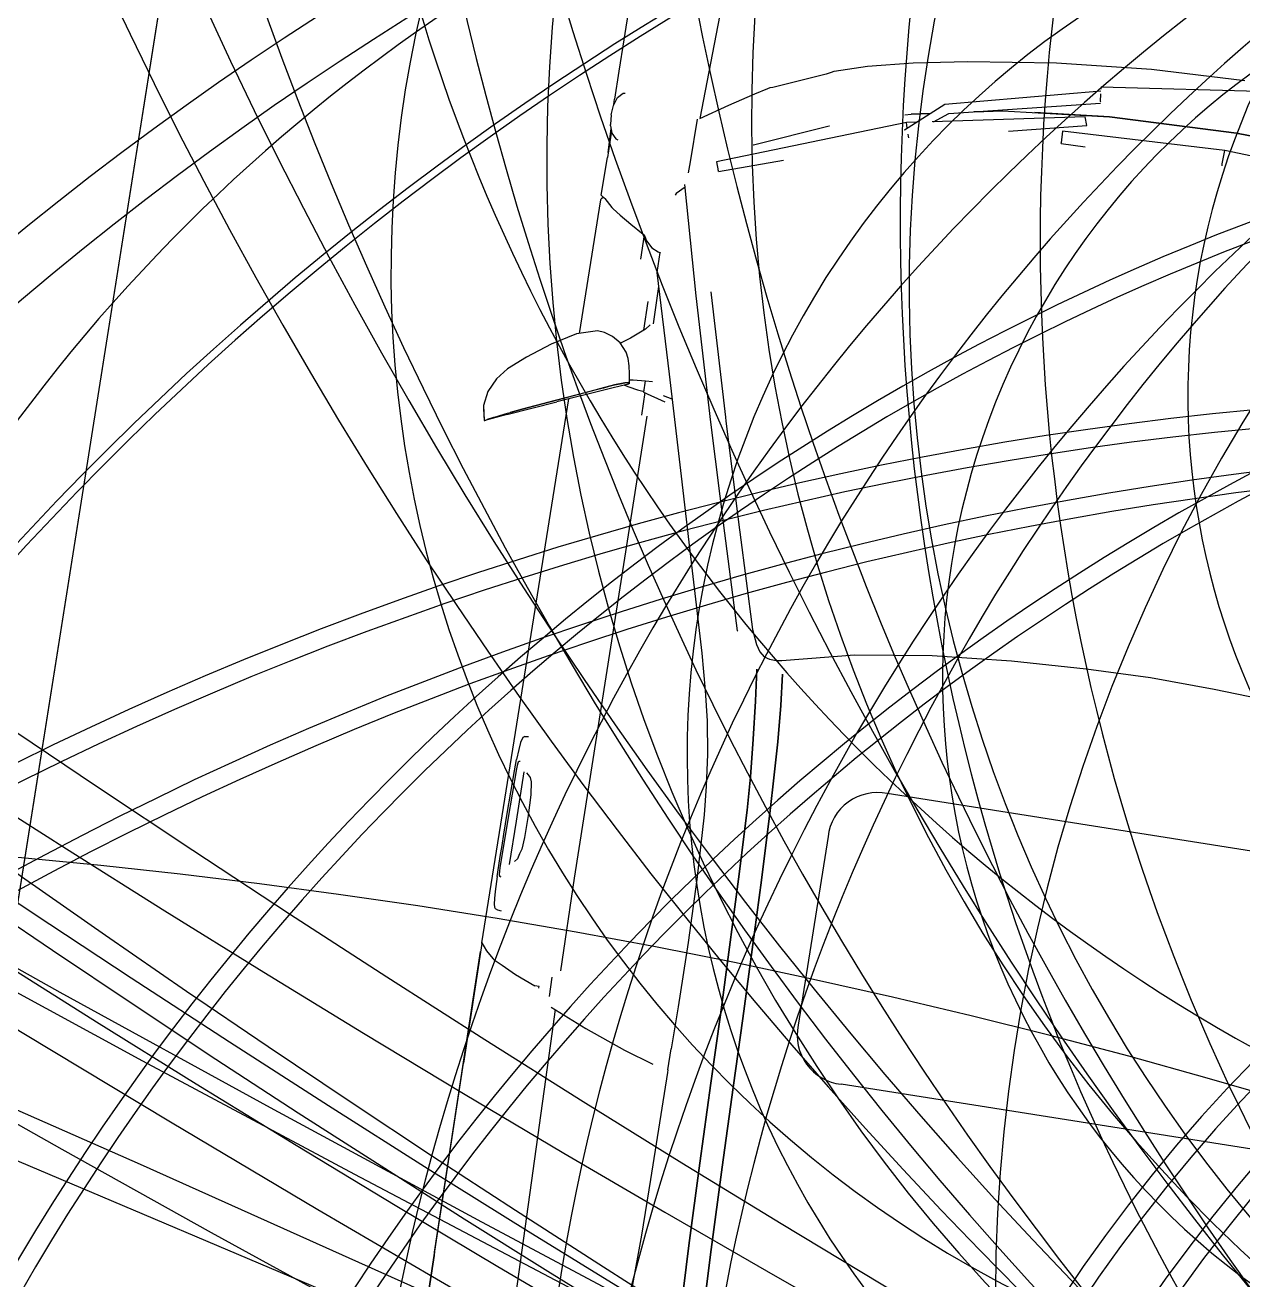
# Model space of a CAD drawing. Extents: x -640655 to -640254, y -1045449 to -1045159.
# Drawn here: x -640483.862 to -640482.167, y -1045400.516 to -1045398.769 of the extents above; entities that cross this region are included whole.
import ezdxf

# ---------------------------------------------------------------- set-up
doc = ezdxf.new("R2010")
doc.units = 0
doc.header["$MEASUREMENT"] = 0
doc.layers.get('0').update_dxf_attribs({"linetype": 'CONTINUOUS'})
doc.layers.add('FLOATING-WINDOWS', color=2, linetype='CONTINUOUS', plot=False)
for name, color, linetype in [('T_srafa', 8, 'CONTINUOUS'), ('T_stafaz', 7, 'CONTINUOUS'), ('T_tenka', 4, 'CONTINUOUS')]:
    doc.layers.add(name, color=color, linetype=linetype)

# ---------------------------------------------------------------- blocks, each defined once
blk = doc.blocks.new('berlingo')
for centre, radius, start, end in [((1015.6, -5383.7), 6192.9, 89.33204, 92.22182), ((1296.5, -1476.7), 2295, 88.1756, 95.2181), ((3028.5, -8780.9), 9599.2, 86.94978, 89.14194), ((1270.4, -5513), 6310.9, 92.57767, 95.14013), ((1175.7, -1363.5), 2163.3, 90.0113, 95.0156), ((2970.8, 198992.9), 198201.2, 269.480957, 269.53674), ((1602.3, -63805.3), 64605.2, 89.43053, 90.147803), ((2681.2, -115777.4), 116574.9, 89.722453, 90.214672), ((1139.6, -55759.4), 56594.8, 87.61417, 87.86707), ((1369.2, -1215.7), 1997.1, 90.0203, 92.0247), ((2918.2, -12889.5), 13664.7, 87.64612, 89.09985), ((2490, -14813.5), 15572.6, 89.01925, 90.50057), ((3053, -8945), 9702, 87.01331, 88.66445), ((3398.4, -1684.4), 2449.4, 85.3782, 88.1028), ((-266.3, -7162.8), 8005.2, 76.86454, 78.33351), ((-266.3, -7162.8), 7979.2, 76.86454, 78.33351), ((2166.9, 183025.1), 182377.4, 269.92373, 270.021762), ((4178.6, -1110153.5), 1110803, 90.0650267, 90.1001923), ((-654.9, 198), 4505.8, 359.9999, 5.5819), ((1572.4, -190843.7), 191438.9, 89.597427, 89.990976), ((2957.4, -72957.7), 73548.2, 89.568676, 90.03106), ((1684, -78771.6), 79328.6, 89.599454, 90.061356), ((3524.3, 302129.5), 301577.1, 269.755734, 270.021236), ((157006.3, 1352.4), 153260.4, 180.309512, 180.505595), ((-1428.5, 273.1), 5226.7, 0.9794, 2.7817), ((-48699.4, 212.4), 52432, 359.76785, 0.33917), ((510.8, -1964.2), 2461.3, 87.6436, 94.1671), ((536.8, -4065.6), 4561.2, 85.3517, 89.0554), ((-22074.6, 330.7), 25707, 359.93292, 0.37957), ((-18060.8, -172.9), 21888.3, 0.45265, 1.74326), ((2885.2, 118.7), 2881.8, 173.4242, 178.8356), ((532.8, -3693.7), 4144.6, 87.6658, 92.3342), ((3728, 52.4), 2221.4, 170.1045, 176.4565), ((3728, 52.4), 2195.4, 170.1045, 176.4565), ((3078.6, 160.1), 3010.4, 175.2562, 179.3068), ((-2596.9, 86), 6400.3, 359.23037, 2.47556), ((-33661.8, -575.2), 37567.9, 0.87733, 1.42535), ((7023.8, 54.8), 6934.8, 177.91704, 179.79024), ((-22176, -277.3), 25995.4, 0.61122, 1.30348), ((4344.2, 6.1), 4207.7, 176.1173, 180.0831), ((4300.9, -211), 3398.2, 172.6656, 176.4408), ((4300.9, -211), 3372.2, 172.6656, 176.4408), ((4681.2, 41), 4615.5, 178.0692, 180.509), ((6375.1, -83.6), 4871.9, 176.7856, 179.0114), ((6375.1, -83.6), 4845.9, 176.7856, 179.0114), ((4681.2, -41), 4615.5, 179.491, 181.9308), ((4300.9, 211), 3372.2, 183.5592, 187.3344), ((6375.1, 83.6), 4845.9, 180.9886, 183.2144), ((157006.3, -1352.4), 153260.4, 179.494405, 179.690488), ((-2596.9, -86), 6400.3, 357.52444, 0.76963), ((-18060.8, 172.9), 21888.3, 358.25674, 359.54735), ((4344.2, -6.1), 4207.7, 179.9169, 183.8827), ((4300.9, 211), 3398.2, 183.5592, 187.3344), ((6375.1, 83.6), 4871.9, 180.9886, 183.2144), ((-48699.4, -212.4), 52432, 359.66083, 0.23215), ((-22176, 277.3), 25995.4, 358.69652, 359.38878), ((-33661.8, 575.2), 37567.9, 358.57465, 359.12267), ((7023.8, -54.8), 6934.8, 180.20976, 182.08296), ((2453.2, -198), 2347.9, 179.0669, 184.756), ((2885.2, -118.7), 2881.8, 181.1644, 186.5758), ((3728, -52.4), 2221.4, 183.5435, 189.8955), ((3728, -52.4), 2195.4, 183.5435, 189.8955), ((3078.6, -160.1), 3010.4, 180.6932, 184.7438), ((-654.9, -198), 4505.8, 354.4181, 0.0001), ((-22074.6, -330.7), 25707, 359.62043, 0.06708), ((922.2, -394.6), 2747.5, 358.468, 1.6105), ((-1428.5, -273.1), 5226.7, 357.2183, 359.0206), ((855.4, -318.5), 3039.4, 354.4221, 359.2324), ((1684, 78771.6), 79328.6, 269.938644, 270.400546), ((3524.3, -302129.5), 301577.1, 89.978764, 90.244266), ((1572.4, 190843.7), 191438.9, 270.009024, 270.402573), ((2957.4, 72957.7), 73548.2, 269.96894, 270.431324), ((1815.4, -2246.3), 1595.9, 91.6676, 99.8287), ((1897.1, -3089.4), 2441.6, 89.3652, 93.0067), ((2166.9, -183025.1), 182377.4, 89.978238, 90.07627), ((4178.6, 1110153.5), 1110803, 269.8998077, 269.9349733), ((2044.9, -3907.4), 3272.2, 98.8222, 104.6036), ((1753.1, -1692.2), 1016, 91.3621, 99.8903), ((1864.4, -3004.9), 2332.3, 90.7897, 93.3278), ((2006.2, -4102.8), 3434.4, 88.6463, 92.9043), ((2405.5, -1913), 1239.6, 88.7124, 93.1824), ((-4782.6, -25347.6), 25328.3, 76.29121, 76.45033), ((11979.8, -787.8), 9058.6, 179.778, 180.17591), ((3287.1, -22289.7), 21535.4, 90.0213, 90.97341), ((2243.2, -1815.8), 1040.2, 89.8153, 93.3266), ((2970.8, -198992.9), 198201.2, 90.46326, 90.519043), ((1602.3, 63805.3), 64605.2, 269.852197, 270.56947), ((2681.2, 115777.4), 116574.9, 269.785328, 270.277547), ((1139.6, 55759.4), 56594.8, 272.13293, 272.38583)]:
    blk.add_arc(centre, radius, start, end)
blk = doc.blocks.new('A$C3F1540E4')
at = {"linetype": 'Continuous'}
for p, q in [((1.8543, -0.0651), (1.8596, 0.0394)), ((1.0904, 0.023), (1.0853, -0.1553)), ((1.0853, -0.1553), (1.0903, 0.0228)), ((1.0509, -0.3518), (1.014, -0.0677)), ((1.8524, -0.1553), (1.8543, -0.0651)), ((1.1153, -0.0965), (1.1117, -0.1679)), ((1.0155, -0.2865), (1.0109, -0.1553)), ((1.0903, -0.3334), (1.0853, -0.1553)), ((1.0853, -0.1553), (1.0904, -0.3336)), ((1.8543, -0.2455), (1.8524, -0.1553)), ((1.1117, -0.1679), (1.1203, -0.395)), ((1.1302, -0.1683), (1.1117, -0.1679)), ((1.1332, -0.1682), (1.1302, -0.1683)), ((1.8596, -0.35), (1.8543, -0.2455)), ((1.0277, -0.4183), (1.0155, -0.2865)), ((1.0714, -0.3492), (1.0605, -0.3505)), ((1.0722, -0.3489), (1.0714, -0.3492)), ((1.1209, -0.5554), (1.0733, -0.3489)), ((1.1053, -0.4821), (1.0903, -0.3334)), ((1.0904, -0.3336), (1.1008, -0.4371)), ((1.0509, -0.3518), (1.0542, -0.3516)), ((1.1088, -0.563), (1.0563, -0.3511)), ((1.1072, -0.3628), (1.0955, -0.3673)), ((1.132, -0.4693), (1.1072, -0.3628)), ((1.1374, -0.3943), (1.137, -0.3603)), ((1.8698, -0.4603), (1.8596, -0.35)), ((1.0955, -0.3673), (1.1358, -0.5765)), ((1.1203, -0.395), (1.1364, -0.3945)), ((1.1374, -0.3943), (1.1364, -0.3945)), ((1.0451, -0.5406), (1.0277, -0.4183)), ((1.8857, -0.5672), (1.8698, -0.4603)), ((1.1053, -0.4817), (1.1129, -0.5208)), ((1.1128, -0.5202), (1.1053, -0.4821)), ((1.059, -0.6155), (1.0451, -0.5406)), ((1.1354, -0.5745), (1.1209, -0.5554)), ((1.1528, -0.6125), (1.1088, -0.563)), ((1.9092, -0.6658), (1.8857, -0.5672)), ((1.1297, -0.6069), (1.1246, -0.5807)), ((1.1246, -0.5807), (1.1297, -0.6068)), ((1.1297, -0.6068), (1.1297, -0.6069)), ((1.1324, -0.6156), (1.1297, -0.6069)), ((1.1399, -0.5979), (1.1425, -0.6117)), ((1.15, -0.6093), (1.1425, -0.6117)), ((1.1607, -0.6058), (1.158, -0.6067)), ((1.1628, -0.6048), (1.1607, -0.6058)), ((1.1628, -0.6048), (1.1607, -0.6058)), ((1.0734, -0.6773), (1.059, -0.6155)), ((1.1425, -0.6117), (1.238, -0.8643)), ((1.1528, -0.6125), (1.1533, -0.6124)), ((2.2157, -0.6461), (2.118, -0.6492)), ((2.118, -0.6492), (2.2157, -0.6461)), ((2.3129, -0.6435), (2.2157, -0.6461)), ((2.2157, -0.6461), (2.3129, -0.6435)), ((2.41, -0.6414), (2.3129, -0.6435)), ((2.3129, -0.6435), (2.41, -0.6414)), ((2.5069, -0.6398), (2.41, -0.6414)), ((2.41, -0.6414), (2.5069, -0.6398)), ((2.6188, -0.6376), (2.5069, -0.6398)), ((2.5069, -0.6398), (2.6188, -0.6376)), ((2.7343, -0.6345), (2.6188, -0.6376)), ((2.6188, -0.6376), (2.7343, -0.6345)), ((2.8399, -0.6315), (2.7343, -0.6345)), ((2.7343, -0.6345), (2.8399, -0.6315)), ((1.9713, -0.6574), (1.9278, -0.6617)), ((1.9278, -0.6617), (1.9713, -0.6574)), ((2.0218, -0.6538), (1.9713, -0.6574)), ((1.9713, -0.6574), (2.0218, -0.6538)), ((2.0723, -0.6511), (2.0218, -0.6538)), ((2.0218, -0.6538), (2.0723, -0.6511)), ((2.118, -0.6492), (2.0723, -0.6511)), ((2.0723, -0.6511), (2.118, -0.6492)), ((2.7339, -0.666), (2.8398, -0.6629)), ((2.8398, -0.6629), (2.7339, -0.666)), ((1.0874, -0.7223), (1.0734, -0.6773)), ((1.9104, -0.6737), (1.9092, -0.6658)), ((1.91, -0.6829), (1.9104, -0.6737)), ((2.0761, -0.6836), (2.1225, -0.681)), ((2.1225, -0.681), (2.0761, -0.6836)), ((2.1225, -0.681), (2.2193, -0.6778)), ((2.2193, -0.6778), (2.1225, -0.681)), ((2.2193, -0.6778), (2.3148, -0.6751)), ((2.3148, -0.6751), (2.2193, -0.6778)), ((2.3148, -0.6751), (2.4099, -0.6729)), ((2.4099, -0.6729), (2.3148, -0.6751)), ((2.4099, -0.6729), (2.506, -0.6713)), ((2.506, -0.6713), (2.4099, -0.6729)), ((2.506, -0.6713), (2.6181, -0.6691)), ((2.6181, -0.6691), (2.506, -0.6713)), ((2.6181, -0.6691), (2.7339, -0.666)), ((2.7339, -0.666), (2.6181, -0.6691)), ((1.8928, -0.7041), (1.9022, -0.6977)), ((1.9022, -0.6977), (1.9082, -0.6907)), ((1.9082, -0.6907), (1.91, -0.6829)), ((1.9268, -0.6981), (1.9711, -0.6931)), ((1.9711, -0.6931), (1.9268, -0.6981)), ((1.9711, -0.6931), (2.0236, -0.6879)), ((2.0236, -0.6879), (1.9711, -0.6931)), ((2.0236, -0.6879), (2.0761, -0.6836)), ((2.0761, -0.6836), (2.0236, -0.6879)), ((1.7419, -0.7515), (1.8731, -0.7128)), ((1.8731, -0.7128), (1.8928, -0.7041)), ((1.0894, -0.7258), (1.0874, -0.7223)), ((1.0915, -0.7294), (1.0894, -0.7258)), ((1.093, -0.7323), (1.0915, -0.7294)), ((1.0939, -0.7345), (1.093, -0.7323)), ((1.1638, -0.7171), (1.1636, -0.7167)), ((1.2062, -0.8172), (1.1638, -0.7171)), ((1.8783, -0.733), (1.7465, -0.7719)), ((1.8783, -0.733), (1.8787, -0.7328)), ((2.2287, -0.7348), (2.3175, -0.7331)), ((2.3175, -0.7331), (2.408, -0.733)), ((2.408, -0.733), (2.4675, -0.7333)), ((2.4675, -0.7332), (2.4675, -0.7332)), ((2.4969, -0.7334), (2.4675, -0.7332)), ((2.4969, -0.7334), (2.5009, -0.7334)), ((2.5009, -0.7334), (2.6513, -0.7334)), ((2.6513, -0.7334), (2.7299, -0.7338)), ((1.1227, -0.8032), (1.0939, -0.7345)), ((2.0084, -0.7553), (2.0548, -0.7477)), ((2.0548, -0.7477), (2.0984, -0.7423)), ((2.0984, -0.7423), (2.1386, -0.7389)), ((2.1386, -0.7389), (2.2287, -0.7348)), ((2.7299, -0.7338), (2.8051, -0.7355)), ((1.5923, -0.7947), (1.739, -0.7524)), ((1.739, -0.7524), (1.7419, -0.7515)), ((1.9166, -0.7773), (1.9671, -0.7645)), ((1.9671, -0.7645), (2.0084, -0.7553)), ((2.4794, -0.7972), (2.4925, -0.7552)), ((1.2505, -0.8594), (1.2208, -0.7724)), ((1.7465, -0.7719), (1.5969, -0.8152)), ((1.8056, -0.8085), (1.9166, -0.7773)), ((1.1241, -0.8066), (1.1227, -0.8032)), ((1.422, -0.8423), (1.587, -0.7962)), ((1.587, -0.7962), (1.5923, -0.7947)), ((2.4578, -0.8553), (2.4794, -0.7972)), ((1.1259, -0.8097), (1.1241, -0.8066)), ((1.136, -0.8263), (1.1259, -0.8097)), ((1.2063, -0.8173), (1.2062, -0.8172)), ((1.5969, -0.8152), (1.4264, -0.8628)), ((1.6779, -0.8442), (1.8056, -0.8085)), ((1.1574, -0.8597), (1.136, -0.8263)), ((1.4178, -0.8435), (1.422, -0.8423)), ((1.5399, -0.883), (1.6779, -0.8442)), ((2.4363, -0.9072), (2.4578, -0.8553)), ((1.182, -0.8964), (1.1574, -0.8597)), ((1.238, -0.8643), (1.2498, -0.8598)), ((1.2505, -0.8594), (1.2498, -0.8598)), ((1.4264, -0.8628), (1.276, -0.9028)), ((1.0024, -0.8905), (1.182, -0.8964)), ((1.4031, -0.9222), (1.5399, -0.883)), ((1.5703, -0.9144), (1.579, -0.883)), ((1.5713, -0.886), (1.5712, -0.8862)), ((1.5739, -0.8735), (1.5713, -0.886)), ((2.4725, -0.9008), (3.0266, -0.8898)), ((1.2435, -0.9001), (1.1832, -0.8994)), ((1.259, -0.9002), (1.2435, -0.9001)), ((1.2796, -0.9019), (1.2902, -0.9127)), ((1.5542, -0.914), (1.5536, -0.9042)), ((1.6027, -0.9046), (2.254, -0.904)), ((2.254, -0.904), (2.3843, -0.9023)), ((2.4387, -0.9014), (2.4725, -0.9008)), ((1.2902, -0.9127), (1.2928, -0.9139)), ((1.3701, -0.9344), (1.3744, -0.9249)), ((1.3744, -0.9249), (1.3751, -0.9212)), ((1.3749, -0.9222), (1.4031, -0.9222)), ((1.4217, -0.9169), (1.4743, -0.916)), ((1.4763, -0.9197), (1.4832, -0.9255)), ((1.4832, -0.9255), (1.4992, -0.9439)), ((1.5559, -0.9311), (1.5542, -0.914)), ((1.5543, -0.9147), (1.5703, -0.9144)), ((1.5663, -0.9355), (1.5683, -0.923)), ((1.5683, -0.923), (1.5691, -0.9157)), ((1.5691, -0.9157), (1.5692, -0.9144)), ((1.5708, -0.9126), (1.6027, -0.9122)), ((2.3946, -0.913), (2.4217, -0.9125)), ((1.3546, -0.9474), (1.3619, -0.9433)), ((1.3619, -0.9433), (1.3701, -0.9344)), ((1.4449, -0.9281), (1.4854, -0.9281)), ((1.5274, -0.9429), (1.5191, -0.947)), ((1.5372, -0.9398), (1.5274, -0.9429)), ((1.5484, -0.9374), (1.5372, -0.9398)), ((1.561, -0.9357), (1.5484, -0.9374)), ((1.5566, -0.9363), (1.5559, -0.9311)), ((1.561, -0.9357), (1.5605, -0.9378)), ((1.5605, -0.9378), (1.5606, -0.9362)), ((1.5608, -0.94), (1.5605, -0.9378)), ((1.5605, -0.9378), (1.5615, -0.9423)), ((1.5606, -0.9362), (1.561, -0.9357)), ((1.5615, -0.9423), (1.5608, -0.94)), ((1.561, -0.9357), (1.5616, -0.936)), ((1.5623, -0.9366), (1.561, -0.9357)), ((1.5639, -0.9485), (1.5615, -0.9423)), ((1.5615, -0.9423), (1.5668, -0.9557)), ((1.5616, -0.936), (1.5623, -0.9366)), ((1.5623, -0.9366), (1.5629, -0.9376)), ((1.5635, -0.9388), (1.5623, -0.9366)), ((1.5629, -0.9376), (1.5635, -0.9388)), ((1.5635, -0.9388), (1.5757, -0.9678)), ((1.5648, -0.9419), (1.5663, -0.9355)), ((2.3988, -0.9636), (2.4104, -0.9347)), ((2.4104, -0.9283), (2.4104, -0.9347)), ((2.4104, -0.9289), (2.4122, -0.9289)), ((2.4122, -0.9289), (2.4129, -0.9289)), ((1.3423, -0.9683), (1.3532, -0.9491)), ((1.3532, -0.9491), (1.3538, -0.948)), ((1.3538, -0.948), (1.3546, -0.9474)), ((1.3538, -0.948), (1.3883, -0.9475)), ((1.4992, -0.9439), (1.5081, -0.9567)), ((1.5076, -0.9571), (1.5004, -0.9692)), ((1.5191, -0.947), (1.5076, -0.9571)), ((1.5668, -0.9557), (1.5639, -0.9485)), ((1.5697, -0.9629), (1.5668, -0.9557)), ((1.5668, -0.9557), (1.5724, -0.969)), ((1.3322, -0.985), (1.3423, -0.9683)), ((1.5004, -0.9692), (1.4967, -0.9812)), ((1.5729, -0.9701), (1.5697, -0.9629)), ((1.5724, -0.969), (1.5697, -0.9629)), ((1.5729, -0.9701), (1.5724, -0.969)), ((1.5724, -0.969), (1.5824, -0.9915)), ((1.5734, -0.9713), (1.5729, -0.9701)), ((1.5739, -0.9725), (1.5734, -0.9713)), ((1.5745, -0.9737), (1.5739, -0.9725)), ((1.5754, -0.9759), (1.5745, -0.9737)), ((1.5764, -0.9779), (1.5754, -0.9759)), ((1.5757, -0.9678), (1.6025, -1.0315)), ((1.5772, -0.9798), (1.5764, -0.9779)), ((2.389, -0.9841), (2.3988, -0.9636)), ((1.3249, -0.996), (1.3322, -0.985)), ((1.4967, -0.9812), (1.4959, -0.9911)), ((1.4959, -0.9911), (1.505, -1.0192)), ((1.5779, -0.9814), (1.5772, -0.9798)), ((1.5874, -1.003), (1.5779, -0.9814)), ((1.5824, -0.9915), (1.6013, -1.0342)), ((2.1879, -0.9957), (2.1183, -0.996)), ((2.1194, -0.9922), (2.1216, -0.9896)), ((2.1216, -0.9896), (2.125, -0.9864)), ((2.125, -0.9864), (2.1308, -0.9839)), ((2.1308, -0.9839), (2.1486, -0.9818)), ((2.1486, -0.9818), (2.1776, -0.9806)), ((2.1776, -0.9806), (2.2087, -0.9811)), ((2.249, -0.996), (2.1879, -0.9957)), ((2.2087, -0.9811), (2.2252, -0.9824)), ((2.2252, -0.9824), (2.2323, -0.9842)), ((2.2323, -0.9842), (2.2397, -0.9861)), ((2.2397, -0.9861), (2.244, -0.9895)), ((2.3833, -0.996), (2.389, -0.9841)), ((1.1639, -1.0074), (1.1631, -1.0048)), ((1.1709, -1.0142), (1.1639, -1.0074)), ((1.2212, -1.0142), (1.2281, -1.0074)), ((1.2281, -1.0074), (1.2289, -1.0045)), ((1.3088, -1.0156), (1.3124, -1.0099)), ((1.3117, -1.0126), (1.3117, -1.0109)), ((1.3118, -1.0127), (1.3117, -1.0126)), ((1.3119, -1.0128), (1.3118, -1.0127)), ((1.3119, -1.0128), (1.3139, -1.0148)), ((1.3124, -1.0099), (1.3235, -0.998)), ((1.3235, -0.998), (1.324, -0.9973)), ((1.324, -0.9973), (1.3249, -0.996)), ((1.5998, -1.0311), (1.5874, -1.003)), ((2.0695, -1.0025), (2.0687, -0.9974)), ((2.0695, -1.0025), (2.0717, -1.0051)), ((2.0717, -1.0051), (2.0789, -1.007)), ((2.0789, -1.007), (2.0888, -1.0081)), ((2.0888, -1.0081), (2.1032, -1.0088)), ((2.1193, -1.0092), (2.1032, -1.0088)), ((2.1052, -1.0034), (2.1056, -1.0053)), ((2.1068, -1.0059), (2.1056, -1.0053)), ((2.1068, -1.0059), (2.1079, -1.0062)), ((2.1079, -1.0062), (2.1112, -1.0067)), ((2.1112, -1.0067), (2.1159, -1.0069)), ((2.1159, -1.0069), (2.1877, -1.0077)), ((2.1491, -1.0097), (2.1193, -1.0092)), ((2.1795, -1.0099), (2.1491, -1.0097)), ((2.2087, -1.0102), (2.1795, -1.0099)), ((2.1877, -1.0077), (2.2555, -1.0082)), ((2.2245, -1.0102), (2.2087, -1.0102)), ((2.2399, -1.0102), (2.2245, -1.0102)), ((2.2684, -1.01), (2.2399, -1.0102)), ((2.2555, -1.0082), (2.2605, -1.0081)), ((2.2605, -1.0081), (2.2645, -1.0077)), ((2.2645, -1.0077), (2.2667, -1.007)), ((2.2659, -1.0074), (2.2652, -1.0075)), ((2.2679, -1.0066), (2.2659, -1.0074)), ((2.2667, -1.007), (2.2679, -1.0066)), ((2.2682, -1.0044), (2.2679, -1.0066)), ((2.2684, -1.01), (2.2894, -1.0096)), ((2.2894, -1.0096), (2.2989, -1.0091)), ((2.2989, -1.0091), (2.3071, -1.0082)), ((2.3071, -1.0082), (2.3108, -1.0073)), ((2.3108, -1.0073), (2.3128, -1.0058)), ((2.3128, -1.0058), (2.314, -1.0024)), ((2.314, -1.0024), (2.3145, -0.9973)), ((2.3628, -1.017), (2.3728, -1.0084)), ((2.3728, -1.0084), (2.3749, -1.0066)), ((2.3749, -1.0066), (2.3822, -0.9978)), ((2.3822, -0.9978), (2.3826, -0.9973)), ((2.3826, -0.9973), (2.3833, -0.996)), ((1.0427, -1.0183), (1.0902, -1.0182)), ((1.0902, -1.0182), (1.1345, -1.0182)), ((1.1345, -1.0182), (1.1738, -1.0181)), ((1.1806, -1.0176), (1.1709, -1.0142)), ((1.1812, -1.0178), (1.1738, -1.0181)), ((1.1827, -1.0182), (1.1806, -1.0176)), ((1.196, -1.0191), (1.1827, -1.0182)), ((1.196, -1.0191), (1.2094, -1.0182)), ((1.2115, -1.0176), (1.2094, -1.0182)), ((1.2115, -1.0176), (1.2212, -1.0142)), ((1.2487, -1.0152), (1.2149, -1.0164)), ((1.218, -1.0153), (1.2556, -1.0152)), ((1.3088, -1.0156), (1.2556, -1.0152)), ((1.3153, -1.0149), (1.3139, -1.0148)), ((1.5037, -1.0153), (1.3153, -1.0149)), ((1.505, -1.0192), (1.5246, -1.0519)), ((2.0662, -1.0165), (1.5958, -1.0156)), ((2.3628, -1.017), (2.0662, -1.0165)), ((2.3636, -1.0167), (2.3632, -1.0167)), ((2.3636, -1.0167), (2.3634, -1.0165)), ((2.3637, -1.0167), (2.3636, -1.0167)), ((2.3637, -1.0167), (2.5324, -1.0158)), ((2.5309, -1.0159), (2.3752, -1.0166)), ((2.7984, -1.0145), (2.5309, -1.0159)), ((2.803, -1.0143), (2.5324, -1.0158)), ((2.7984, -1.0145), (3.0328, -1.0138)), ((2.9967, -1.0136), (2.803, -1.0143)), ((2.8033, -1.0142), (3.0195, -1.0135)), ((2.8037, -1.0142), (2.8033, -1.0142)), ((1.6123, -1.0595), (1.5998, -1.0311)), ((1.6013, -1.0342), (1.6203, -1.0773)), ((1.6311, -1.0974), (1.6025, -1.0315)), ((1.5246, -1.0519), (1.5479, -1.083)), ((1.6223, -1.0822), (1.6123, -1.0595)), ((1.5479, -1.083), (1.5681, -1.1064)), ((1.6203, -1.0773), (1.6275, -1.0935)), ((1.6243, -1.0866), (1.6223, -1.0822)), ((1.6266, -1.0916), (1.6243, -1.0866)), ((1.6289, -1.0966), (1.6266, -1.0916)), ((1.6308, -1.101), (1.6289, -1.0966)), ((1.6311, -1.0974), (1.644, -1.1265)), ((1.5681, -1.1064), (1.5839, -1.1194)), ((1.6345, -1.1082), (1.6308, -1.101)), ((1.6308, -1.101), (1.6308, -1.101)), ((1.6377, -1.115), (1.6345, -1.1082)), ((1.6377, -1.1149), (1.6377, -1.115)), ((1.6403, -1.1204), (1.6377, -1.115)), ((1.6377, -1.115), (1.6421, -1.1236)), ((1.5839, -1.1194), (1.5843, -1.1196)), ((1.5843, -1.1196), (1.6033, -1.1284)), ((1.6033, -1.1284), (1.6238, -1.1315)), ((1.6238, -1.1315), (1.6442, -1.1271)), ((1.6282, -1.1306), (1.6441, -1.1273)), ((1.6421, -1.1236), (1.6403, -1.1204)), ((1.6433, -1.1253), (1.6421, -1.1236)), ((1.644, -1.1265), (1.6433, -1.1253)), ((1.6442, -1.1271), (1.644, -1.1265)), ((1.6441, -1.1273), (1.6442, -1.1271))]:
    blk.add_line(p, q, dxfattribs=at)
for points in [[(2.0693, 0.182), (2.0693, -0.492)], [(2.479, 0.182), (2.479, -0.492)], [(2.1413, -0.5638), (2.4071, -0.5638)]]:
    blk.add_lwpolyline(points)
for centre, start, end in [((2.1379, -0.4952), 177.3124, 272.8152), ((2.4105, -0.4952), 267.1848, 2.6876)]:
    blk.add_arc(centre, 0.0686, start, end)

msp = doc.modelspace()

# ---------------------------------------------------------------- hatches: boundary and pattern name
at = {"layer": 'T_srafa', "linetype": 'Continuous'}
h = msp.add_hatch(dxfattribs=at)
h.set_pattern_fill('AR-RROOF', color=256, scale=0.3, style=0)
h.set_pattern_definition([(350.99993615, (0, 0), (0.69880485945, 0.193058976496), [4.5, -0.6, 1.5, -0.3]), (350.99993615, (0.41755, 0.08574), (-0.23388865915, 0.44101824806), [0.9, -0.099, 1.8, -0.225]), (350.999936149, (0.18804, 0.2284), (1.57223708808, -0.045514161123), [2.4, -0.42, 1.2, -0.3])])
h.paths.add_polyline_path([(-640499.7285, -1045373.2857), (-640502.0984, -1045373.406), (-640502.9084, -1045378.5203), (-640488.9227, -1045380.7354), (-640491.1363, -1045394.7112), (-640491.6275, -1045397.8123), (-640491.8403, -1045399.1558), (-640484.3338, -1045400.3447), (-640484.3103, -1045400.196), (-640491.6686, -1045399.0305), (-640491.6061, -1045398.636), (-640484.2478, -1045399.8015), (-640483.6698, -1045396.152), (-640489.2255, -1045395.272), (-640488.7976, -1045379.9452), (-640499.8654, -1045378.1923)])
h.paths.add_polyline_path([(-640488.6429, -1045396.0679, -1), (-640488.791, -1045396.0445, -1)], flags=16)
h.paths.add_polyline_path([(-640499.0874, -1045373.2532), (-640499.7285, -1045373.2857), (-640499.8654, -1045378.1923), (-640488.7976, -1045379.9452), (-640489.2255, -1045395.272), (-640483.6698, -1045396.152), (-640483.6181, -1045395.826), (-640486.0256, -1045395.4447), (-640486.046, -1045395.5731), (-640486.1941, -1045395.5496), (-640486.1855, -1045395.4953), (-640488.7412, -1045395.0905), (-640488.7498, -1045395.1449), (-640488.8979, -1045395.1214), (-640488.8776, -1045394.993), (-640486.3629, -1045379.1159), (-640499.6325, -1045377.0142), (-640499.038, -1045373.261)])
h.paths.add_polyline_path([(-640485.7668, -1045399.9737), (-640484.3192, -1045400.203), (-640484.2383, -1045399.6917), (-640485.6858, -1045399.4625)], flags=24)

# ---------------------------------------------------------------- linework, layer by layer
at = {"layer": 'FLOATING-WINDOWS', "linetype": 'Continuous'}
msp.add_lwpolyline([(-640498.8164, -1045371.8617), (-640479.503, -1045372.4009), (-640483.9517, -1045400.4888), (-640484.3468, -1045400.4263), (-640483.6181, -1045395.826), (-640488.8776, -1045394.993), (-640486.3629, -1045379.1159), (-640499.6325, -1045377.0142), (-640498.8164, -1045371.8617)], close=True, dxfattribs=at)
at = {"layer": 'T_tenka', "linetype": 'Continuous'}
msp.add_line((-640483.4399, -1045397.2574), (-640483.8897, -1045400.0975), dxfattribs=at)

# ---------------------------------------------------------------- block references
at = {"layer": 'T_stafaz', "rotation": 260.999936146136}
msp.add_blockref('A$C3F1540E4', (-640481.8526, -1045397.8722), dxfattribs=at)
at = {"layer": 'T_stafaz', "xscale": 0.0009999999025980145, "yscale": 0.001000000043408139, "zscale": 0.001, "rotation": 245.2691998631638}
msp.add_blockref('berlingo', (-640478.957, -1045398.401), dxfattribs=at)

doc.saveas('drawing.dxf')
